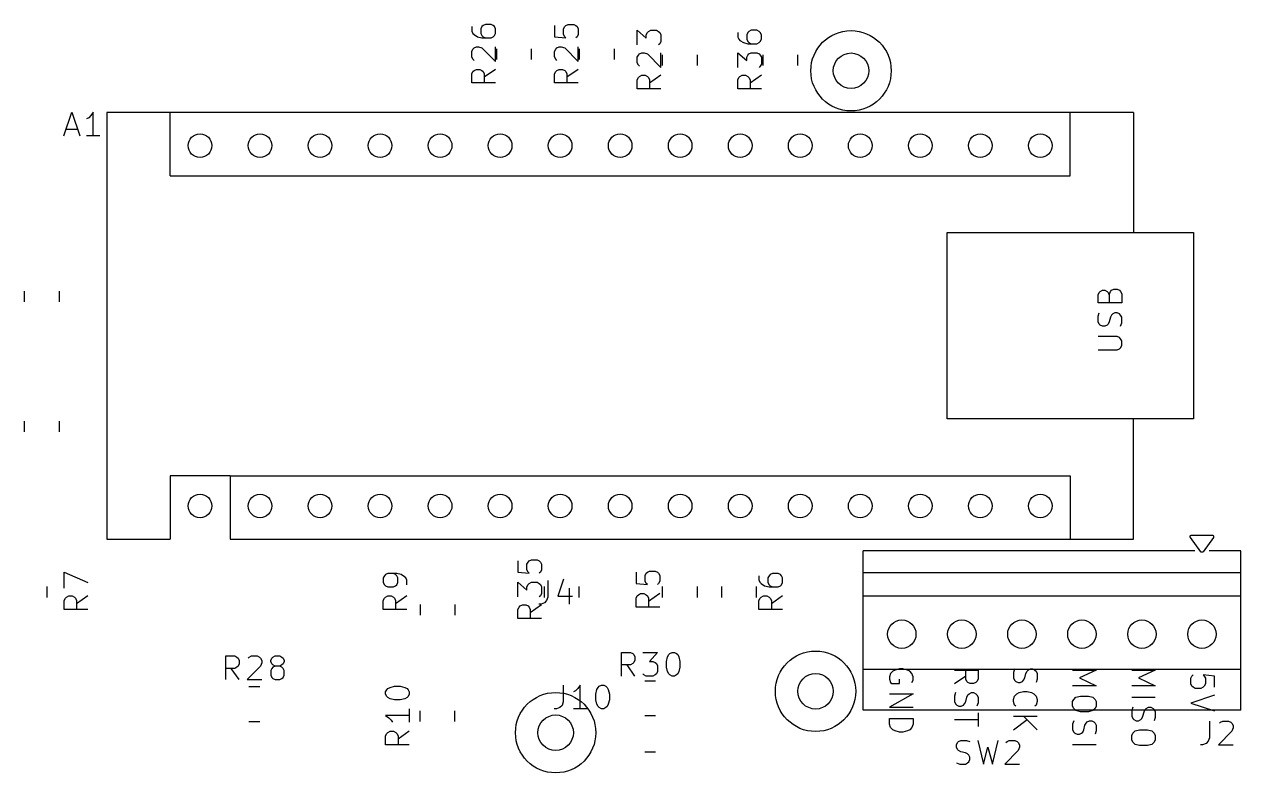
# Model space of a CAD drawing. Extents: x 112 to 236, y -130 to -74.
# Drawn here: x 183.8 to 235.2, y -105.9 to -74.5 of the extents above; entities that cross this region are included whole.
import ezdxf

# ---------------------------------------------------------------- set-up
doc = ezdxf.new("R2010")
doc.units = 0
doc.layers.add('LYELLOW', color=51, linetype='CONTINUOUS')

msp = doc.modelspace()

# ---------------------------------------------------------------- linework, layer by layer
at = {"layer": 'LYELLOW', "linetype": 'CONTINUOUS'}
for p, q in [((202.704819, -74.583333), (202.704819, -74.773809)), ((203.13339, -74.583333), (203.085771, -74.678571)), ((203.181009, -74.535714), (203.13339, -74.583333)), ((203.276247, -74.488095), (203.181009, -74.535714)), ((203.514342, -74.488095), (203.276247, -74.488095)), ((203.60958, -74.535714), (203.514342, -74.488095)), ((203.6572, -74.583333), (203.60958, -74.535714)), ((203.704819, -74.678571), (203.6572, -74.583333)), ((206.204819, -74.535716), (206.204819, -75.011906)), ((206.585771, -74.678573), (206.63339, -74.583335)), ((206.63339, -74.583335), (206.681009, -74.535716)), ((206.681009, -74.535716), (206.776247, -74.488097)), ((206.776247, -74.488097), (207.014342, -74.488097)), ((207.014342, -74.488097), (207.10958, -74.535716)), ((207.10958, -74.535716), (207.1572, -74.583335)), ((207.1572, -74.583335), (207.204819, -74.678573)), ((202.704819, -74.773809), (202.752438, -74.869047)), ((202.752438, -74.869047), (202.800057, -74.916666)), ((202.800057, -74.916666), (202.942914, -75.011904)), ((202.942914, -75.011904), (203.13339, -75.059523)), ((203.085771, -74.678571), (203.085771, -74.869047)), ((203.085771, -74.869047), (203.13339, -74.964285)), ((203.13339, -74.964285), (203.181009, -75.011904)), ((203.13339, -75.059523), (203.514342, -75.059523)), ((203.181009, -75.011904), (203.276247, -75.059523)), ((203.514342, -75.059523), (203.60958, -75.011904)), ((203.60958, -75.011904), (203.6572, -74.964285)), ((203.6572, -74.964285), (203.704819, -74.869047)), ((203.704819, -74.869047), (203.704819, -74.678571)), ((206.204819, -75.011906), (206.681009, -75.059525)), ((206.585771, -74.916668), (206.585771, -74.678573)), ((206.63339, -75.011906), (206.585771, -74.916668)), ((206.681009, -75.059525), (206.63339, -75.011906)), ((207.1572, -75.011906), (207.10958, -75.059525)), ((207.204819, -74.916668), (207.1572, -75.011906)), ((207.204819, -74.678573), (207.204819, -74.916668)), ((209.704819, -75.357142), (209.704819, -74.738095)), ((209.704819, -74.738095), (210.085771, -75.071428)), ((210.085771, -74.928571), (210.13339, -74.833333)), ((210.085771, -75.071428), (210.085771, -74.928571)), ((210.13339, -74.833333), (210.181009, -74.785714)), ((210.181009, -74.785714), (210.276247, -74.738095)), ((210.276247, -74.738095), (210.514342, -74.738095)), ((210.514342, -74.738095), (210.60958, -74.785714)), ((210.60958, -74.785714), (210.6572, -74.833333)), ((210.6572, -74.833333), (210.704819, -74.928571)), ((210.704819, -74.928571), (210.704819, -75.214285)), ((213.954819, -74.833333), (213.954819, -75.023809)), ((213.954819, -75.023809), (214.002438, -75.119047)), ((214.002438, -75.119047), (214.050057, -75.166666)), ((214.38339, -74.833333), (214.335771, -74.928571)), ((214.335771, -74.928571), (214.335771, -75.119047)), ((214.335771, -75.119047), (214.38339, -75.214285)), ((214.431009, -74.785714), (214.38339, -74.833333)), ((214.526247, -74.738095), (214.431009, -74.785714)), ((214.764342, -74.738095), (214.526247, -74.738095)), ((214.85958, -74.785714), (214.764342, -74.738095)), ((214.9072, -74.833333), (214.85958, -74.785714)), ((214.954819, -74.928571), (214.9072, -74.833333)), ((214.9072, -75.214285), (214.954819, -75.119047)), ((214.954819, -75.119047), (214.954819, -74.928571)), ((202.704819, -75.630952), (202.752438, -75.535714)), ((202.704819, -75.869047), (202.704819, -75.630952)), ((202.752438, -75.535714), (202.800057, -75.488095)), ((202.800057, -75.488095), (202.895295, -75.440476)), ((202.895295, -75.440476), (202.990533, -75.440476)), ((202.990533, -75.440476), (203.13339, -75.488095)), ((203.13339, -75.488095), (203.704819, -76.059523)), ((203.704819, -76.059523), (203.704819, -75.440476)), ((203.765001, -75.977064), (203.765, -75.522935)), ((205.235, -75.977065), (205.234999, -75.522936)), ((206.204819, -75.630954), (206.252438, -75.535716)), ((206.204819, -75.869049), (206.204819, -75.630954)), ((206.252438, -75.535716), (206.300057, -75.488097)), ((206.300057, -75.488097), (206.395295, -75.440478)), ((206.395295, -75.440478), (206.490533, -75.440478)), ((206.490533, -75.440478), (206.63339, -75.488097)), ((206.63339, -75.488097), (207.204819, -76.059525)), ((207.204819, -76.059525), (207.204819, -75.440478)), ((207.265001, -75.977064), (207.265, -75.522935)), ((208.735, -75.977065), (208.734999, -75.522936)), ((210.6572, -75.309523), (210.60958, -75.357142)), ((210.704819, -75.214285), (210.6572, -75.309523)), ((214.050057, -75.166666), (214.192914, -75.261904)), ((214.192914, -75.261904), (214.38339, -75.309523)), ((214.38339, -75.214285), (214.431009, -75.261904)), ((214.38339, -75.309523), (214.764342, -75.309523)), ((214.431009, -75.261904), (214.526247, -75.309523)), ((214.764342, -75.309523), (214.85958, -75.261904)), ((214.85958, -75.261904), (214.9072, -75.214285)), ((202.752438, -75.964285), (202.704819, -75.869047)), ((202.800057, -76.011904), (202.752438, -75.964285)), ((206.252438, -75.964287), (206.204819, -75.869049)), ((206.300057, -76.011906), (206.252438, -75.964287)), ((209.704819, -75.880952), (209.752438, -75.785714)), ((209.704819, -76.119047), (209.704819, -75.880952)), ((209.752438, -76.214285), (209.704819, -76.119047)), ((209.752438, -75.785714), (209.800057, -75.738095)), ((209.800057, -75.738095), (209.895295, -75.690476)), ((209.895295, -75.690476), (209.990533, -75.690476)), ((209.990533, -75.690476), (210.13339, -75.738095)), ((210.13339, -75.738095), (210.704819, -76.309523)), ((210.704819, -76.309523), (210.704819, -75.690476)), ((210.765001, -75.772936), (210.765, -76.227065)), ((212.235, -75.772935), (212.234999, -76.227064)), ((213.954819, -76.309523), (213.954819, -75.690476)), ((213.954819, -75.690476), (214.335771, -76.023809)), ((214.335771, -75.880952), (214.38339, -75.785714)), ((214.335771, -76.023809), (214.335771, -75.880952)), ((214.38339, -75.785714), (214.431009, -75.738095)), ((214.431009, -75.738095), (214.526247, -75.690476)), ((214.526247, -75.690476), (214.764342, -75.690476)), ((214.764342, -75.690476), (214.85958, -75.738095)), ((214.85958, -75.738095), (214.9072, -75.785714)), ((214.9072, -75.785714), (214.954819, -75.880952)), ((214.954819, -76.166666), (214.9072, -76.261904)), ((214.954819, -75.880952), (214.954819, -76.166666)), ((215.015001, -75.772936), (215.015, -76.227065)), ((216.485, -75.772935), (216.484999, -76.227064)), ((202.704819, -76.583333), (202.752438, -76.488095)), ((202.704819, -76.964285), (202.704819, -76.583333)), ((202.752438, -76.488095), (202.800057, -76.440476)), ((202.800057, -76.440476), (202.895295, -76.392857)), ((202.895295, -76.392857), (203.038152, -76.392857)), ((203.038152, -76.392857), (203.13339, -76.440476)), ((203.13339, -76.440476), (203.181009, -76.488095)), ((203.181009, -76.488095), (203.228628, -76.583333)), ((203.704819, -76.392857), (203.228628, -76.72619)), ((203.228628, -76.583333), (203.228628, -76.964285)), ((206.204819, -76.583335), (206.252438, -76.488097)), ((206.204819, -76.964287), (206.204819, -76.583335)), ((206.252438, -76.488097), (206.300057, -76.440478)), ((206.300057, -76.440478), (206.395295, -76.392859)), ((206.395295, -76.392859), (206.538152, -76.392859)), ((206.538152, -76.392859), (206.63339, -76.440478)), ((206.63339, -76.440478), (206.681009, -76.488097)), ((206.681009, -76.488097), (206.728628, -76.583335)), ((207.204819, -76.392859), (206.728628, -76.726192)), ((206.728628, -76.583335), (206.728628, -76.964287)), ((209.800057, -76.261904), (209.752438, -76.214285)), ((209.752438, -76.738095), (209.800057, -76.690476)), ((209.800057, -76.690476), (209.895295, -76.642857)), ((209.895295, -76.642857), (210.038152, -76.642857)), ((210.038152, -76.642857), (210.13339, -76.690476)), ((210.13339, -76.690476), (210.181009, -76.738095)), ((210.704819, -76.642857), (210.228628, -76.97619)), ((214.002438, -76.738095), (214.050057, -76.690476)), ((214.050057, -76.690476), (214.145295, -76.642857)), ((214.145295, -76.642857), (214.288152, -76.642857)), ((214.288152, -76.642857), (214.38339, -76.690476)), ((214.38339, -76.690476), (214.431009, -76.738095)), ((214.954819, -76.642857), (214.478628, -76.97619)), ((214.9072, -76.261904), (214.85958, -76.309523)), ((203.704819, -76.964285), (202.704819, -76.964285)), ((207.204819, -76.964287), (206.204819, -76.964287)), ((209.704819, -76.833333), (209.752438, -76.738095)), ((209.704819, -77.214285), (209.704819, -76.833333)), ((210.181009, -76.738095), (210.228628, -76.833333)), ((210.228628, -76.833333), (210.228628, -77.214285)), ((213.954819, -76.833333), (214.002438, -76.738095)), ((213.954819, -77.214285), (213.954819, -76.833333)), ((214.431009, -76.738095), (214.478628, -76.833333)), ((214.478628, -76.833333), (214.478628, -77.214285)), ((210.704819, -77.214285), (209.704819, -77.214285)), ((214.954819, -77.214285), (213.954819, -77.214285)), ((185.440476, -79.204819), (185.773809, -78.204819)), ((185.773809, -78.204819), (186.107142, -79.204819)), ((186.678571, -78.204819), (186.583333, -78.347676)), ((186.678571, -79.204819), (186.678571, -78.204819)), ((230.700003, -78.22), (187.260002, -78.220001)), ((187.260002, -78.220001), (187.260011, -96.260004)), ((189.930002, -80.890001), (189.930001, -78.220001)), ((228.030002, -80.890001), (228.030004, -78.219999)), ((230.700003, -78.22), (230.700007, -83.300001)), ((186.488095, -78.442914), (186.392857, -78.490533)), ((186.583333, -78.347676), (186.488095, -78.442914)), ((185.535714, -78.919104), (186.011904, -78.919104)), ((186.964285, -79.204819), (186.392857, -79.204819)), ((189.930002, -80.890001), (228.030002, -80.890001)), ((222.820002, -83.300001), (233.24, -83.300002)), ((222.820004, -91.180003), (222.820002, -83.300001)), ((233.24, -83.300002), (233.240002, -91.180001)), ((183.765001, -85.772936), (183.765, -86.227065)), ((185.235, -85.772935), (185.234999, -86.227064)), ((229.204819, -85.928571), (229.252438, -85.833333)), ((229.204819, -86.261904), (229.204819, -85.928571)), ((229.252438, -85.833333), (229.300057, -85.785714)), ((229.300057, -85.785714), (229.395295, -85.738095)), ((229.395295, -85.738095), (229.490533, -85.738095)), ((229.490533, -85.738095), (229.585771, -85.785714)), ((229.585771, -85.785714), (229.63339, -85.833333)), ((229.63339, -85.833333), (229.681009, -85.928571)), ((229.681009, -85.928571), (229.728628, -85.785714)), ((229.681009, -85.928571), (229.681009, -86.261904)), ((229.728628, -85.785714), (229.776247, -85.738095)), ((229.776247, -85.738095), (229.871485, -85.690476)), ((229.871485, -85.690476), (230.014342, -85.690476)), ((230.014342, -85.690476), (230.10958, -85.738095)), ((230.10958, -85.738095), (230.1572, -85.785714)), ((230.1572, -85.785714), (230.204819, -85.880952)), ((230.204819, -85.880952), (230.204819, -86.261904)), ((230.204819, -86.261904), (229.204819, -86.261904)), ((229.204819, -86.833333), (229.252438, -86.690476)), ((229.204819, -87.071428), (229.204819, -86.833333)), ((229.728628, -86.880952), (229.681009, -87.071428)), ((229.776247, -86.785714), (229.728628, -86.880952)), ((229.823866, -86.738095), (229.776247, -86.785714)), ((229.919104, -86.690476), (229.823866, -86.738095)), ((230.014342, -86.690476), (229.919104, -86.690476)), ((230.10958, -86.738095), (230.014342, -86.690476)), ((230.1572, -86.785714), (230.10958, -86.738095)), ((230.204819, -86.880952), (230.1572, -86.785714)), ((230.204819, -87.119047), (230.204819, -86.880952)), ((229.252438, -87.166666), (229.204819, -87.071428)), ((229.300057, -87.214285), (229.252438, -87.166666)), ((229.395295, -87.261904), (229.300057, -87.214285)), ((229.490533, -87.261904), (229.395295, -87.261904)), ((229.585771, -87.214285), (229.490533, -87.261904)), ((229.63339, -87.166666), (229.585771, -87.214285)), ((229.681009, -87.071428), (229.63339, -87.166666)), ((230.1572, -87.261904), (230.204819, -87.119047)), ((230.014342, -87.690476), (229.204819, -87.690476)), ((230.10958, -87.738095), (230.014342, -87.690476)), ((230.1572, -87.785714), (230.10958, -87.738095)), ((230.204819, -87.880952), (230.1572, -87.785714)), ((230.204819, -88.071428), (230.204819, -87.880952)), ((229.204819, -88.261904), (230.014342, -88.261904)), ((230.014342, -88.261904), (230.10958, -88.214285)), ((230.10958, -88.214285), (230.1572, -88.166666)), ((230.1572, -88.166666), (230.204819, -88.071428)), ((183.765001, -91.272936), (183.765, -91.727065)), ((185.235, -91.272935), (185.234999, -91.727064)), ((233.240002, -91.180001), (222.820004, -91.180003)), ((230.700003, -96.260003), (230.700004, -91.180002)), ((189.930002, -93.590001), (189.930001, -96.260001)), ((192.470002, -93.590001), (189.930002, -93.590001)), ((192.470002, -93.590001), (192.470003, -96.26)), ((192.470002, -93.590001), (228.030001, -93.590006)), ((228.030001, -93.590006), (228.030002, -96.260001)), ((233.101609, -96.166311), (233.104566, -96.148045)), ((233.104566, -96.172783), (233.101609, -96.166311)), ((233.104566, -96.129543), (233.10814, -96.125968)), ((233.104566, -96.148045), (233.104566, -96.129543)), ((233.104566, -96.175465), (233.104566, -96.172783)), ((233.106821, -96.17772), (233.104566, -96.175465)), ((233.111337, -96.187604), (233.106821, -96.17772)), ((233.10814, -96.125968), (233.108948, -96.120978)), ((233.108948, -96.120978), (233.123956, -96.110152)), ((233.551337, -96.797604), (233.111337, -96.187604)), ((233.123956, -96.110152), (233.137038, -96.097071)), ((233.137038, -96.097071), (233.144016, -96.095682)), ((233.144016, -96.095682), (233.146192, -96.094114)), ((233.146192, -96.094114), (233.149341, -96.094623)), ((233.149341, -96.094623), (233.159999, -96.092504)), ((233.159999, -96.092504), (234.039992, -96.092497)), ((234.088654, -96.187597), (233.648661, -96.797604)), ((234.039992, -96.092497), (234.050649, -96.094616)), ((234.050649, -96.094616), (234.053798, -96.094107)), ((234.053798, -96.094107), (234.055972, -96.095675)), ((234.055972, -96.095675), (234.062953, -96.097064)), ((234.062953, -96.097064), (234.076036, -96.110147)), ((234.076036, -96.110147), (234.091042, -96.120971)), ((234.093168, -96.177714), (234.088654, -96.187597)), ((234.091042, -96.120971), (234.091849, -96.12596)), ((234.091849, -96.12596), (234.095425, -96.129536)), ((234.095425, -96.175458), (234.093168, -96.177714)), ((234.095425, -96.129536), (234.095425, -96.14804)), ((234.095425, -96.14804), (234.098382, -96.166303)), ((234.098382, -96.166303), (234.095425, -96.172775)), ((234.095425, -96.172775), (234.095425, -96.175458)), ((187.260011, -96.260004), (189.930001, -96.260001)), ((192.470003, -96.26), (230.700003, -96.260003)), ((219.259999, -103.502504), (219.260001, -96.762504)), ((233.3, -96.762503), (219.260001, -96.762504)), ((235.239999, -96.762504), (233.899997, -96.762505)), ((235.239997, -103.502505), (235.239999, -96.762504)), ((204.654819, -97.185714), (204.654819, -97.661904)), ((205.035771, -97.328571), (205.08339, -97.233333)), ((205.08339, -97.233333), (205.131009, -97.185714)), ((205.131009, -97.185714), (205.226247, -97.138095)), ((205.226247, -97.138095), (205.464342, -97.138095)), ((205.464342, -97.138095), (205.55958, -97.185714)), ((205.55958, -97.185714), (205.6072, -97.233333)), ((205.6072, -97.233333), (205.654819, -97.328571)), ((233.568473, -96.813554), (233.551337, -96.797604)), ((233.5782, -96.815129), (233.568473, -96.813554)), ((233.586193, -96.820894), (233.5782, -96.815129)), ((233.599999, -96.818658), (233.586193, -96.820894)), ((233.613805, -96.820894), (233.599999, -96.818658)), ((233.621797, -96.815129), (233.613805, -96.820894)), ((233.631525, -96.813554), (233.621797, -96.815129)), ((233.648661, -96.797604), (233.631525, -96.813554)), ((185.454819, -98.333332), (185.454819, -97.666666)), ((185.454819, -97.666666), (186.454819, -98.095237)), ((199.050057, -97.761904), (199.002438, -97.809523)), ((199.145295, -97.714285), (199.050057, -97.761904)), ((199.526247, -97.714285), (199.145295, -97.714285)), ((199.478628, -97.761904), (199.38339, -97.714285)), ((199.526247, -97.809523), (199.478628, -97.761904)), ((199.716723, -97.761904), (199.526247, -97.714285)), ((199.85958, -97.857142), (199.716723, -97.761904)), ((204.654819, -97.661904), (205.131009, -97.709523)), ((205.035771, -97.566666), (205.035771, -97.328571)), ((205.08339, -97.661904), (205.035771, -97.566666)), ((205.131009, -97.709523), (205.08339, -97.661904)), ((205.6072, -97.661904), (205.55958, -97.709523)), ((205.654819, -97.566666), (205.6072, -97.661904)), ((205.654819, -97.328571), (205.654819, -97.566666)), ((209.654819, -97.661904), (209.654819, -98.138094)), ((210.035771, -97.804761), (210.08339, -97.709523)), ((210.08339, -97.709523), (210.131009, -97.661904)), ((210.131009, -97.661904), (210.226247, -97.614285)), ((210.226247, -97.614285), (210.464342, -97.614285)), ((210.464342, -97.614285), (210.55958, -97.661904)), ((210.55958, -97.661904), (210.6072, -97.709523)), ((210.6072, -97.709523), (210.654819, -97.804761)), ((215.331009, -97.761901), (215.28339, -97.80952)), ((215.426247, -97.714282), (215.331009, -97.761901)), ((215.664342, -97.714282), (215.426247, -97.714282)), ((215.75958, -97.761901), (215.664342, -97.714282)), ((215.8072, -97.80952), (215.75958, -97.761901)), ((235.239996, -97.682503), (219.259998, -97.682502)), ((184.735, -98.727065), (184.734999, -98.272936)), ((199.002438, -97.809523), (198.954819, -97.904761)), ((198.954819, -97.904761), (198.954819, -98.095237)), ((198.954819, -98.095237), (199.002438, -98.190475)), ((199.002438, -98.190475), (199.050057, -98.238094)), ((199.050057, -98.238094), (199.145295, -98.285713)), ((199.145295, -98.285713), (199.38339, -98.285713)), ((199.38339, -98.285713), (199.478628, -98.238094)), ((199.478628, -98.238094), (199.526247, -98.190475)), ((199.573866, -97.904761), (199.526247, -97.809523)), ((199.526247, -98.190475), (199.573866, -98.095237)), ((199.573866, -98.095237), (199.573866, -97.904761)), ((199.9072, -97.904761), (199.85958, -97.857142)), ((199.954819, -97.999999), (199.9072, -97.904761)), ((199.954819, -98.190475), (199.954819, -97.999999)), ((204.654819, -98.709523), (204.654819, -98.090476)), ((204.654819, -98.090476), (205.035771, -98.423809)), ((205.035771, -98.280952), (205.08339, -98.185714)), ((205.035771, -98.423809), (205.035771, -98.280952)), ((205.08339, -98.185714), (205.131009, -98.138095)), ((205.131009, -98.138095), (205.226247, -98.090476)), ((205.226247, -98.090476), (205.464342, -98.090476)), ((205.464342, -98.090476), (205.55958, -98.138095)), ((205.55958, -98.138095), (205.6072, -98.185714)), ((205.6072, -98.185714), (205.654819, -98.280952)), ((205.654819, -98.280952), (205.654819, -98.566666)), ((205.765001, -98.272936), (205.765, -98.727065)), ((205.916666, -98.007419), (205.916666, -98.721704)), ((206.583333, -97.9598), (206.345238, -98.674085)), ((207.235, -98.272935), (207.234999, -98.727064)), ((209.654819, -98.138094), (210.131009, -98.185713)), ((210.035771, -98.042856), (210.035771, -97.804761)), ((210.08339, -98.138094), (210.035771, -98.042856)), ((210.131009, -98.185713), (210.08339, -98.138094)), ((210.6072, -98.138094), (210.55958, -98.185713)), ((210.654819, -98.042856), (210.6072, -98.138094)), ((210.654819, -97.804761), (210.654819, -98.042856)), ((210.765001, -98.272936), (210.765, -98.727065)), ((212.235, -98.272935), (212.234999, -98.727064)), ((213.265001, -98.272936), (213.265, -98.727065)), ((214.735, -98.272935), (214.734999, -98.727064)), ((214.854819, -97.80952), (214.854819, -97.999996)), ((214.854819, -97.999996), (214.902438, -98.095234)), ((214.902438, -98.095234), (214.950057, -98.142853)), ((214.950057, -98.142853), (215.092914, -98.238091)), ((215.092914, -98.238091), (215.28339, -98.28571)), ((215.28339, -97.80952), (215.235771, -97.904758)), ((215.235771, -97.904758), (215.235771, -98.095234)), ((215.235771, -98.095234), (215.28339, -98.190472)), ((215.28339, -98.190472), (215.331009, -98.238091)), ((215.28339, -98.28571), (215.664342, -98.28571)), ((215.331009, -98.238091), (215.426247, -98.28571)), ((215.664342, -98.28571), (215.75958, -98.238091)), ((215.75958, -98.238091), (215.8072, -98.190472)), ((215.854819, -97.904758), (215.8072, -97.80952)), ((215.8072, -98.190472), (215.854819, -98.095234)), ((215.854819, -98.095234), (215.854819, -97.904758)), ((185.454819, -98.857142), (185.502438, -98.761904)), ((185.502438, -98.761904), (185.550057, -98.714285)), ((185.550057, -98.714285), (185.645295, -98.666666)), ((185.645295, -98.666666), (185.788152, -98.666666)), ((185.788152, -98.666666), (185.88339, -98.714285)), ((185.88339, -98.714285), (185.931009, -98.761904)), ((185.931009, -98.761904), (185.978628, -98.857142)), ((186.454819, -98.666666), (185.978628, -98.999999)), ((198.954819, -98.857142), (199.002438, -98.761904)), ((199.002438, -98.761904), (199.050057, -98.714285)), ((199.050057, -98.714285), (199.145295, -98.666666)), ((199.145295, -98.666666), (199.288152, -98.666666)), ((199.288152, -98.666666), (199.38339, -98.714285)), ((199.38339, -98.714285), (199.431009, -98.761904)), ((199.431009, -98.761904), (199.478628, -98.857142)), ((199.954819, -98.666666), (199.478628, -98.999999)), ((205.6072, -98.661904), (205.55958, -98.709523)), ((205.654819, -98.566666), (205.6072, -98.661904)), ((205.916666, -98.721704), (205.869047, -98.864561)), ((206.345238, -98.674085), (206.964285, -98.674085)), ((206.821428, -98.340752), (206.821428, -99.007419)), ((209.654819, -98.757142), (209.702438, -98.661904)), ((209.654819, -99.138094), (209.654819, -98.757142)), ((209.702438, -98.661904), (209.750057, -98.614285)), ((209.750057, -98.614285), (209.845295, -98.566666)), ((209.845295, -98.566666), (209.988152, -98.566666)), ((209.988152, -98.566666), (210.08339, -98.614285)), ((210.08339, -98.614285), (210.131009, -98.661904)), ((210.131009, -98.661904), (210.178628, -98.757142)), ((210.654819, -98.566666), (210.178628, -98.899999)), ((210.178628, -98.757142), (210.178628, -99.138094)), ((214.854819, -98.857139), (214.902438, -98.761901)), ((214.902438, -98.761901), (214.950057, -98.714282)), ((214.950057, -98.714282), (215.045295, -98.666663)), ((215.045295, -98.666663), (215.188152, -98.666663)), ((215.188152, -98.666663), (215.28339, -98.714282)), ((215.28339, -98.714282), (215.331009, -98.761901)), ((215.331009, -98.761901), (215.378628, -98.857139)), ((215.854819, -98.666663), (215.378628, -98.999996)), ((235.239997, -98.682503), (219.259997, -98.682504)), ((185.454819, -99.238094), (185.454819, -98.857142)), ((186.454819, -99.238094), (185.454819, -99.238094)), ((185.978628, -98.857142), (185.978628, -99.238094)), ((198.954819, -99.238094), (198.954819, -98.857142)), ((199.954819, -99.238094), (198.954819, -99.238094)), ((199.478628, -98.857142), (199.478628, -99.238094)), ((200.515001, -99.022936), (200.515, -99.477065)), ((201.985, -99.022935), (201.984999, -99.477064)), ((204.654819, -99.233333), (204.702438, -99.138095)), ((204.654819, -99.614285), (204.654819, -99.233333)), ((204.702438, -99.138095), (204.750057, -99.090476)), ((204.750057, -99.090476), (204.845295, -99.042857)), ((204.845295, -99.042857), (204.988152, -99.042857)), ((204.988152, -99.042857), (205.08339, -99.090476)), ((205.08339, -99.090476), (205.131009, -99.138095)), ((205.131009, -99.138095), (205.178628, -99.233333)), ((205.654819, -99.042857), (205.178628, -99.37619)), ((205.178628, -99.233333), (205.178628, -99.614285)), ((205.630952, -99.007419), (205.535714, -99.007419)), ((205.773809, -98.9598), (205.630952, -99.007419)), ((205.869047, -98.864561), (205.773809, -98.9598)), ((210.654819, -99.138094), (209.654819, -99.138094)), ((214.854819, -99.238091), (214.854819, -98.857139)), ((215.854819, -99.238091), (214.854819, -99.238091)), ((215.378628, -98.857139), (215.378628, -99.238091)), ((205.654819, -99.614285), (204.654819, -99.614285)), ((192.285714, -102.204819), (192.285714, -101.204819)), ((192.285714, -101.204819), (192.666666, -101.204819)), ((192.666666, -101.204819), (192.761904, -101.252438)), ((192.761904, -101.252438), (192.809523, -101.300057)), ((192.809523, -101.300057), (192.857142, -101.395295)), ((192.857142, -101.395295), (192.857142, -101.538152)), ((193.238095, -101.300057), (193.285714, -101.252438)), ((193.285714, -101.252438), (193.380952, -101.204819)), ((193.380952, -101.204819), (193.619047, -101.204819)), ((193.619047, -101.204819), (193.714285, -101.252438)), ((193.714285, -101.252438), (193.761904, -101.300057)), ((193.761904, -101.300057), (193.809523, -101.395295)), ((193.809523, -101.395295), (193.809523, -101.490533)), ((194.190476, -101.395295), (194.238095, -101.300057)), ((194.190476, -101.442914), (194.190476, -101.395295)), ((194.238095, -101.300057), (194.285714, -101.252438)), ((194.285714, -101.252438), (194.380952, -101.204819)), ((194.380952, -101.204819), (194.571428, -101.204819)), ((194.571428, -101.204819), (194.666666, -101.252438)), ((194.666666, -101.252438), (194.714285, -101.300057)), ((194.714285, -101.300057), (194.761904, -101.395295)), ((194.761904, -101.395295), (194.761904, -101.442914)), ((209.035714, -102.054819), (209.035714, -101.054819)), ((209.035714, -101.054819), (209.416666, -101.054819)), ((209.416666, -101.054819), (209.511904, -101.102438)), ((209.511904, -101.102438), (209.559523, -101.150057)), ((209.559523, -101.150057), (209.607142, -101.245295)), ((209.607142, -101.388152), (209.559523, -101.48339)), ((209.607142, -101.245295), (209.607142, -101.388152)), ((209.940476, -101.054819), (210.559523, -101.054819)), ((210.559523, -101.054819), (210.22619, -101.435771)), ((210.940476, -101.435771), (210.988095, -101.245295)), ((210.988095, -101.245295), (211.035714, -101.150057)), ((211.035714, -101.150057), (211.083333, -101.102438)), ((211.083333, -101.102438), (211.178571, -101.054819)), ((211.178571, -101.054819), (211.273809, -101.054819)), ((211.273809, -101.054819), (211.369047, -101.102438)), ((211.369047, -101.102438), (211.416666, -101.150057)), ((211.416666, -101.150057), (211.464285, -101.245295)), ((211.464285, -101.245295), (211.511904, -101.435771)), ((192.666666, -101.728628), (192.285714, -101.728628)), ((192.857142, -102.204819), (192.523809, -101.728628)), ((192.761904, -101.681009), (192.666666, -101.728628)), ((192.809523, -101.63339), (192.761904, -101.681009)), ((192.857142, -101.538152), (192.809523, -101.63339)), ((193.761904, -101.63339), (193.190476, -102.204819)), ((193.809523, -101.490533), (193.761904, -101.63339)), ((194.238095, -101.538152), (194.190476, -101.442914)), ((194.238095, -101.728628), (194.190476, -101.823866)), ((194.190476, -101.823866), (194.190476, -102.014342)), ((194.285714, -101.585771), (194.238095, -101.538152)), ((194.285714, -101.681009), (194.238095, -101.728628)), ((194.380952, -101.63339), (194.285714, -101.585771)), ((194.380952, -101.63339), (194.285714, -101.681009)), ((194.571428, -101.63339), (194.380952, -101.63339)), ((194.666666, -101.585771), (194.571428, -101.63339)), ((194.666666, -101.681009), (194.571428, -101.63339)), ((194.714285, -101.538152), (194.666666, -101.585771)), ((194.714285, -101.728628), (194.666666, -101.681009)), ((194.761904, -101.442914), (194.714285, -101.538152)), ((194.761904, -101.823866), (194.714285, -101.728628)), ((194.761904, -102.014342), (194.761904, -101.823866)), ((209.416666, -101.578628), (209.035714, -101.578628)), ((209.607142, -102.054819), (209.273809, -101.578628)), ((209.511904, -101.531009), (209.416666, -101.578628)), ((209.559523, -101.48339), (209.511904, -101.531009)), ((210.22619, -101.435771), (210.369047, -101.435771)), ((210.369047, -101.435771), (210.464285, -101.48339)), ((210.464285, -101.48339), (210.511904, -101.531009)), ((210.511904, -101.531009), (210.559523, -101.626247)), ((210.559523, -101.864342), (210.511904, -101.95958)), ((210.559523, -101.626247), (210.559523, -101.864342)), ((210.940476, -101.673866), (210.940476, -101.435771)), ((210.988095, -101.864342), (210.940476, -101.673866)), ((211.035714, -101.95958), (210.988095, -101.864342)), ((211.464285, -101.864342), (211.416666, -101.95958)), ((211.511904, -101.673866), (211.464285, -101.864342)), ((211.511904, -101.435771), (211.511904, -101.673866)), ((235.240001, -101.782507), (219.259999, -101.782504)), ((220.520438, -101.851503), (220.4252, -101.946741)), ((220.615676, -101.803884), (220.520438, -101.851503)), ((220.806152, -101.756265), (220.615676, -101.803884)), ((220.949009, -101.756265), (220.806152, -101.756265)), ((221.139485, -101.803884), (220.949009, -101.756265)), ((221.234723, -101.851503), (221.139485, -101.803884)), ((221.329961, -101.946741), (221.234723, -101.851503)), ((223.12758, -101.803884), (224.12758, -101.803884)), ((223.603771, -102.184836), (223.603771, -101.803884)), ((224.12758, -101.803884), (224.12758, -102.184836)), ((225.6752, -101.756265), (225.62758, -101.899122)), ((225.62758, -101.899122), (225.62758, -102.137217)), ((226.15139, -101.946741), (226.199009, -101.851503)), ((226.199009, -101.851503), (226.246628, -101.803884)), ((226.246628, -101.803884), (226.341866, -101.756265)), ((226.341866, -101.756265), (226.437104, -101.756265)), ((226.437104, -101.756265), (226.532342, -101.803884)), ((226.532342, -101.803884), (226.579961, -101.851503)), ((226.579961, -101.851503), (226.62758, -101.946741)), ((228.12758, -101.803884), (229.12758, -101.803884)), ((229.12758, -101.803884), (228.413295, -102.137217)), ((230.62758, -101.803884), (231.62758, -101.803884)), ((231.62758, -101.803884), (230.913295, -102.137217)), ((193.190476, -102.204819), (193.809523, -102.204819)), ((194.190476, -102.014342), (194.238095, -102.10958)), ((194.238095, -102.10958), (194.285714, -102.1572)), ((194.285714, -102.1572), (194.380952, -102.204819)), ((194.380952, -102.204819), (194.571428, -102.204819)), ((194.571428, -102.204819), (194.666666, -102.1572)), ((194.666666, -102.1572), (194.714285, -102.10958)), ((194.714285, -102.10958), (194.761904, -102.014342)), ((209.988095, -102.0072), (209.940476, -101.95958)), ((210.083333, -102.054819), (209.988095, -102.0072)), ((210.477065, -102.265001), (210.022935, -102.265001)), ((210.369047, -102.054819), (210.083333, -102.054819)), ((210.464285, -102.0072), (210.369047, -102.054819)), ((210.511904, -101.95958), (210.464285, -102.0072)), ((211.083333, -102.0072), (211.035714, -101.95958)), ((211.178571, -102.054819), (211.083333, -102.0072)), ((211.273809, -102.054819), (211.178571, -102.054819)), ((211.369047, -102.0072), (211.273809, -102.054819)), ((211.416666, -101.95958), (211.369047, -102.0072)), ((220.4252, -101.946741), (220.37758, -102.089598)), ((220.37758, -102.089598), (220.37758, -102.184836)), ((220.37758, -102.184836), (220.4252, -102.327693)), ((220.4252, -102.327693), (220.472819, -102.375312)), ((220.472819, -102.375312), (220.806152, -102.375312)), ((220.806152, -102.375312), (220.806152, -102.184836)), ((221.37758, -102.089598), (221.329961, -101.946741)), ((221.329961, -102.327693), (221.37758, -102.232455)), ((221.37758, -102.232455), (221.37758, -102.089598)), ((223.12758, -102.375312), (223.603771, -102.041979)), ((223.65139, -102.280074), (223.603771, -102.184836)), ((223.699009, -102.327693), (223.65139, -102.280074)), ((223.794247, -102.375312), (223.699009, -102.327693)), ((223.937104, -102.375312), (223.794247, -102.375312)), ((224.032342, -102.327693), (223.937104, -102.375312)), ((224.079961, -102.280074), (224.032342, -102.327693)), ((224.12758, -102.184836), (224.079961, -102.280074)), ((225.62758, -102.137217), (225.6752, -102.232455)), ((225.6752, -102.232455), (225.722819, -102.280074)), ((225.722819, -102.280074), (225.818057, -102.327693)), ((225.818057, -102.327693), (225.913295, -102.327693)), ((225.913295, -102.327693), (226.008533, -102.280074)), ((226.008533, -102.280074), (226.056152, -102.232455)), ((226.056152, -102.232455), (226.103771, -102.137217)), ((226.103771, -102.137217), (226.15139, -101.946741)), ((226.62758, -102.184836), (226.579961, -102.327693)), ((226.62758, -101.946741), (226.62758, -102.184836)), ((228.413295, -102.137217), (229.12758, -102.47055)), ((230.913295, -102.137217), (231.62758, -102.47055)), ((233.12758, -102.149122), (233.1752, -102.053884)), ((233.12758, -102.387217), (233.12758, -102.149122)), ((233.1752, -102.482455), (233.12758, -102.387217)), ((233.1752, -102.053884), (233.222819, -102.006265)), ((234.12758, -102.053884), (233.65139, -102.006265)), ((233.65139, -102.006265), (233.699009, -102.053884)), ((233.699009, -102.053884), (233.746628, -102.149122)), ((233.746628, -102.387217), (233.699009, -102.482455)), ((233.746628, -102.149122), (233.746628, -102.387217)), ((234.12758, -102.530074), (234.12758, -102.053884)), ((193.727065, -102.515001), (193.272935, -102.515001)), ((199.054819, -102.726192), (199.102438, -102.630954)), ((199.054819, -102.82143), (199.054819, -102.726192)), ((199.102438, -102.916668), (199.054819, -102.82143)), ((199.102438, -102.630954), (199.150057, -102.583335)), ((199.150057, -102.964287), (199.102438, -102.916668)), ((199.150057, -102.583335), (199.245295, -102.535716)), ((199.245295, -102.535716), (199.435771, -102.488097)), ((199.435771, -102.488097), (199.673866, -102.488097)), ((199.673866, -102.488097), (199.864342, -102.535716)), ((199.864342, -102.535716), (199.95958, -102.583335)), ((199.95958, -102.583335), (200.0072, -102.630954)), ((200.0072, -102.916668), (199.95958, -102.964287)), ((200.0072, -102.630954), (200.054819, -102.726192)), ((200.054819, -102.82143), (200.0072, -102.916668)), ((200.054819, -102.726192), (200.054819, -102.82143)), ((206.570476, -102.437419), (206.570476, -103.151704)), ((207.094286, -102.675514), (206.999048, -102.723133)), ((207.189524, -102.580276), (207.094286, -102.675514)), ((207.284762, -102.437419), (207.189524, -102.580276)), ((207.284762, -103.437419), (207.284762, -102.437419)), ((207.951429, -102.818371), (207.999048, -102.627895)), ((207.951429, -103.056466), (207.951429, -102.818371)), ((207.999048, -102.627895), (208.046667, -102.532657)), ((208.046667, -102.532657), (208.094286, -102.485038)), ((208.094286, -102.485038), (208.189524, -102.437419)), ((208.189524, -102.437419), (208.284762, -102.437419)), ((208.284762, -102.437419), (208.38, -102.485038)), ((208.38, -102.485038), (208.427619, -102.532657)), ((208.427619, -102.532657), (208.475238, -102.627895)), ((208.475238, -102.627895), (208.522857, -102.818371)), ((208.522857, -102.818371), (208.522857, -103.056466)), ((220.37758, -102.803884), (221.37758, -102.803884)), ((221.37758, -102.803884), (220.37758, -103.375312)), ((223.1752, -102.756265), (223.12758, -102.899122)), ((223.12758, -102.899122), (223.12758, -103.137217)), ((223.603771, -103.137217), (223.65139, -102.946741)), ((223.65139, -102.946741), (223.699009, -102.851503)), ((223.699009, -102.851503), (223.746628, -102.803884)), ((223.746628, -102.803884), (223.841866, -102.756265)), ((223.841866, -102.756265), (223.937104, -102.756265)), ((223.937104, -102.756265), (224.032342, -102.803884)), ((224.032342, -102.803884), (224.079961, -102.851503)), ((224.079961, -102.851503), (224.12758, -102.946741)), ((224.12758, -102.946741), (224.12758, -103.184836)), ((225.62758, -103.041979), (225.6752, -102.899122)), ((225.6752, -102.899122), (225.770438, -102.803884)), ((225.770438, -102.803884), (225.865676, -102.756265)), ((225.865676, -102.756265), (226.056152, -102.708646)), ((226.056152, -102.708646), (226.199009, -102.708646)), ((226.199009, -102.708646), (226.389485, -102.756265)), ((226.389485, -102.756265), (226.484723, -102.803884)), ((226.484723, -102.803884), (226.579961, -102.899122)), ((226.579961, -102.899122), (226.62758, -103.041979)), ((229.12758, -102.47055), (228.12758, -102.47055)), ((228.1752, -103.041979), (228.270438, -102.946741)), ((228.270438, -102.946741), (228.460914, -102.899122)), ((228.460914, -102.899122), (228.794247, -102.899122)), ((228.794247, -102.899122), (228.984723, -102.946741)), ((228.984723, -102.946741), (229.079961, -103.041979)), ((231.62758, -102.47055), (230.62758, -102.47055)), ((230.62758, -102.946741), (231.62758, -102.946741)), ((234.12758, -102.863408), (233.12758, -103.196741)), ((233.222819, -102.530074), (233.1752, -102.482455)), ((233.318057, -102.577693), (233.222819, -102.530074)), ((233.556152, -102.577693), (233.318057, -102.577693)), ((233.65139, -102.530074), (233.556152, -102.577693)), ((233.699009, -102.482455), (233.65139, -102.530074)), ((199.245295, -103.011906), (199.150057, -102.964287)), ((199.435771, -103.059525), (199.245295, -103.011906)), ((199.673866, -103.059525), (199.435771, -103.059525)), ((199.864342, -103.011906), (199.673866, -103.059525)), ((199.95958, -102.964287), (199.864342, -103.011906)), ((200.054819, -103.440478), (200.054819, -104.011906)), ((206.284762, -103.437419), (206.189524, -103.437419)), ((206.427619, -103.3898), (206.284762, -103.437419)), ((206.522857, -103.294561), (206.427619, -103.3898)), ((206.570476, -103.151704), (206.522857, -103.294561)), ((207.570476, -103.437419), (206.999048, -103.437419)), ((207.999048, -103.246942), (207.951429, -103.056466)), ((208.046667, -103.34218), (207.999048, -103.246942)), ((208.094286, -103.3898), (208.046667, -103.34218)), ((208.189524, -103.437419), (208.094286, -103.3898)), ((208.284762, -103.437419), (208.189524, -103.437419)), ((208.38, -103.3898), (208.284762, -103.437419)), ((208.427619, -103.34218), (208.38, -103.3898)), ((208.475238, -103.246942), (208.427619, -103.34218)), ((208.522857, -103.056466), (208.475238, -103.246942)), ((220.37758, -103.375312), (221.37758, -103.375312)), ((223.12758, -103.137217), (223.1752, -103.232455)), ((223.1752, -103.232455), (223.222819, -103.280074)), ((223.222819, -103.280074), (223.318057, -103.327693)), ((223.318057, -103.327693), (223.413295, -103.327693)), ((223.413295, -103.327693), (223.508533, -103.280074)), ((223.508533, -103.280074), (223.556152, -103.232455)), ((223.556152, -103.232455), (223.603771, -103.137217)), ((224.12758, -103.184836), (224.079961, -103.327693)), ((225.62758, -103.137217), (225.62758, -103.041979)), ((225.6752, -103.280074), (225.62758, -103.137217)), ((225.722819, -103.327693), (225.6752, -103.280074)), ((226.579961, -103.280074), (226.532342, -103.327693)), ((226.62758, -103.137217), (226.579961, -103.280074)), ((226.62758, -103.041979), (226.62758, -103.137217)), ((228.12758, -103.137217), (228.1752, -103.041979)), ((228.12758, -103.327693), (228.12758, -103.137217)), ((228.1752, -103.422931), (228.12758, -103.327693)), ((228.270438, -103.518169), (228.1752, -103.422931)), ((229.079961, -103.422931), (228.984723, -103.518169)), ((229.079961, -103.041979), (229.12758, -103.137217)), ((229.12758, -103.327693), (229.079961, -103.422931)), ((229.12758, -103.137217), (229.12758, -103.327693)), ((230.6752, -103.375312), (230.62758, -103.518169)), ((231.199009, -103.47055), (231.246628, -103.422931)), ((231.246628, -103.422931), (231.341866, -103.375312)), ((231.341866, -103.375312), (231.437104, -103.375312)), ((231.437104, -103.375312), (231.532342, -103.422931)), ((231.532342, -103.422931), (231.579961, -103.47055)), ((233.12758, -103.196741), (234.12758, -103.530074)), ((200.054819, -103.726192), (199.054819, -103.726192)), ((199.054819, -103.726192), (199.197676, -103.82143)), ((199.197676, -103.82143), (199.292914, -103.916668)), ((199.292914, -103.916668), (199.340533, -104.011906)), ((200.515001, -103.977064), (200.515, -103.522935)), ((201.985, -103.977065), (201.984999, -103.522936)), ((210.477065, -103.734999), (210.022935, -103.734999)), ((235.239997, -103.502505), (219.259999, -103.502504)), ((220.37758, -103.851503), (221.37758, -103.851503)), ((220.37758, -104.089598), (220.37758, -103.851503)), ((221.37758, -103.851503), (221.37758, -104.089598)), ((223.12758, -103.899122), (224.12758, -103.899122)), ((224.12758, -103.613408), (224.12758, -104.184836)), ((225.62758, -103.756265), (226.62758, -103.756265)), ((225.62758, -104.327693), (226.199009, -103.899122)), ((226.62758, -104.327693), (226.056152, -103.756265)), ((228.1752, -103.946741), (228.12758, -104.089598)), ((228.460914, -103.565788), (228.270438, -103.518169)), ((228.794247, -103.565788), (228.460914, -103.565788)), ((228.746628, -103.99436), (228.841866, -103.946741)), ((228.984723, -103.518169), (228.794247, -103.565788)), ((228.841866, -103.946741), (228.937104, -103.946741)), ((228.937104, -103.946741), (229.032342, -103.99436)), ((230.62758, -103.518169), (230.62758, -103.756264)), ((230.62758, -103.756264), (230.6752, -103.851502)), ((230.6752, -103.851502), (230.722819, -103.899121)), ((230.722819, -103.899121), (230.818057, -103.94674)), ((230.818057, -103.94674), (230.913295, -103.94674)), ((230.913295, -103.94674), (231.008533, -103.899121)), ((231.008533, -103.899121), (231.056152, -103.851502)), ((231.056152, -103.851502), (231.103771, -103.756264)), ((231.103771, -103.756264), (231.15139, -103.565788)), ((231.15139, -103.565788), (231.199009, -103.47055)), ((231.579961, -103.47055), (231.62758, -103.565788)), ((231.62758, -103.803883), (231.579961, -103.94674)), ((231.62758, -103.565788), (231.62758, -103.803883)), ((233.916666, -103.957328), (233.916666, -104.671613)), ((234.392857, -104.004947), (234.488095, -103.957328)), ((234.488095, -103.957328), (234.72619, -103.957328)), ((234.72619, -103.957328), (234.821428, -104.004947)), ((193.727065, -103.984999), (193.272935, -103.984999)), ((199.054819, -104.583335), (199.102438, -104.488097)), ((199.102438, -104.488097), (199.150057, -104.440478)), ((199.150057, -104.440478), (199.245295, -104.392859)), ((199.245295, -104.392859), (199.388152, -104.392859)), ((199.388152, -104.392859), (199.48339, -104.440478)), ((199.48339, -104.440478), (199.531009, -104.488097)), ((199.531009, -104.488097), (199.578628, -104.583335)), ((200.054819, -104.392859), (199.578628, -104.726192)), ((220.4252, -104.232455), (220.37758, -104.089598)), ((220.520438, -104.327693), (220.4252, -104.232455)), ((220.615676, -104.375312), (220.520438, -104.327693)), ((220.806152, -104.422931), (220.615676, -104.375312)), ((220.949009, -104.422931), (220.806152, -104.422931)), ((221.139485, -104.375312), (220.949009, -104.422931)), ((221.234723, -104.327693), (221.139485, -104.375312)), ((221.329961, -104.232455), (221.234723, -104.327693)), ((221.37758, -104.089598), (221.329961, -104.232455)), ((228.12758, -104.089598), (228.12758, -104.327693)), ((228.12758, -104.327693), (228.1752, -104.422931)), ((228.1752, -104.422931), (228.222819, -104.47055)), ((228.222819, -104.47055), (228.318057, -104.518169)), ((228.413295, -104.518169), (228.508533, -104.47055)), ((228.508533, -104.47055), (228.556152, -104.422931)), ((228.556152, -104.422931), (228.603771, -104.327693)), ((228.603771, -104.327693), (228.65139, -104.137217)), ((228.65139, -104.137217), (228.699009, -104.041979)), ((228.699009, -104.041979), (228.746628, -103.99436)), ((229.032342, -103.99436), (229.079961, -104.041979)), ((229.079961, -104.041979), (229.12758, -104.137217)), ((229.12758, -104.375312), (229.079961, -104.518169)), ((229.12758, -104.137217), (229.12758, -104.375312)), ((230.62758, -104.565788), (230.6752, -104.47055)), ((230.6752, -104.47055), (230.770438, -104.375312)), ((230.770438, -104.375312), (230.960914, -104.327693)), ((230.960914, -104.327693), (231.294247, -104.327693)), ((231.294247, -104.327693), (231.484723, -104.375312)), ((231.484723, -104.375312), (231.579961, -104.47055)), ((231.579961, -104.47055), (231.62758, -104.565788)), ((234.869047, -104.385899), (234.297619, -104.957328)), ((234.345238, -104.052566), (234.392857, -104.004947)), ((234.821428, -104.004947), (234.869047, -104.052566)), ((234.869047, -104.052566), (234.916666, -104.147804)), ((234.916666, -104.243042), (234.869047, -104.385899)), ((234.916666, -104.147804), (234.916666, -104.243042)), ((199.054819, -104.964287), (199.054819, -104.583335)), ((200.054819, -104.964287), (199.054819, -104.964287)), ((199.578628, -104.583335), (199.578628, -104.964287)), ((223.209167, -104.967795), (223.256786, -104.872557)), ((223.209167, -105.063033), (223.209167, -104.967795)), ((223.256786, -104.872557), (223.304405, -104.824938)), ((223.304405, -104.824938), (223.399643, -104.777319)), ((223.399643, -104.777319), (223.637738, -104.777319)), ((223.637738, -104.777319), (223.780595, -104.824938)), ((224.113929, -104.777319), (224.352024, -105.777319)), ((224.732976, -105.777319), (224.971072, -104.777319)), ((225.304405, -104.872557), (225.352024, -104.824938)), ((225.352024, -104.824938), (225.447262, -104.777319)), ((225.447262, -104.777319), (225.685357, -104.777319)), ((225.685357, -104.777319), (225.780595, -104.824938)), ((225.780595, -104.824938), (225.828214, -104.872557)), ((225.828214, -104.872557), (225.875833, -104.967795)), ((225.875833, -104.967795), (225.875833, -105.063033)), ((228.12758, -104.946741), (229.12758, -104.946741)), ((228.318057, -104.518169), (228.413295, -104.518169)), ((230.62758, -104.756264), (230.62758, -104.565788)), ((230.6752, -104.851502), (230.62758, -104.756264)), ((230.770438, -104.94674), (230.6752, -104.851502)), ((230.960914, -104.994359), (230.770438, -104.94674)), ((231.294247, -104.994359), (230.960914, -104.994359)), ((231.484723, -104.94674), (231.294247, -104.994359)), ((231.579961, -104.851502), (231.484723, -104.94674)), ((231.62758, -104.756264), (231.579961, -104.851502)), ((231.62758, -104.565788), (231.62758, -104.756264)), ((233.630952, -104.957328), (233.535714, -104.957328)), ((233.773809, -104.909709), (233.630952, -104.957328)), ((233.869047, -104.81447), (233.773809, -104.909709)), ((233.916666, -104.671613), (233.869047, -104.81447)), ((234.297619, -104.957328), (234.916666, -104.957328)), ((210.022936, -105.265), (210.477064, -105.265)), ((223.256786, -105.158271), (223.209167, -105.063033)), ((223.304405, -105.20589), (223.256786, -105.158271)), ((223.399643, -105.253509), (223.304405, -105.20589)), ((223.590119, -105.301128), (223.399643, -105.253509)), ((223.685357, -105.348747), (223.590119, -105.301128)), ((223.732976, -105.396366), (223.685357, -105.348747)), ((223.780595, -105.491604), (223.732976, -105.396366)), ((223.780595, -105.586842), (223.780595, -105.491604)), ((224.352024, -105.777319), (224.5425, -105.063033)), ((224.5425, -105.063033), (224.732976, -105.777319)), ((225.828214, -105.20589), (225.256786, -105.777319)), ((225.875833, -105.063033), (225.828214, -105.20589)), ((223.209167, -105.7297), (223.352024, -105.777319)), ((223.352024, -105.777319), (223.590119, -105.777319)), ((223.590119, -105.777319), (223.685357, -105.7297)), ((223.685357, -105.7297), (223.732976, -105.68208)), ((223.732976, -105.68208), (223.780595, -105.586842)), ((225.256786, -105.777319), (225.875833, -105.777319))]:
    msp.add_line(p, q, dxfattribs=at)
at = {"layer": 'LYELLOW'}
for centre, radius in [((218.75, -76.45), 1.7), ((218.75, -76.45), 0.75), ((191.200002, -79.620001), 0.5), ((193.740002, -79.620001), 0.5), ((196.280003, -79.620003), 0.5), ((198.820002, -79.620003), 0.5), ((201.360003, -79.620001), 0.5), ((203.900001, -79.619999), 0.5), ((206.439999, -79.620003), 0.5), ((208.980001, -79.620002), 0.5), ((211.520002, -79.620001), 0.5), ((214.060002, -79.619998), 0.5), ((216.600002, -79.620001), 0.5), ((219.140005, -79.619999), 0.5), ((221.680002, -79.620001), 0.5), ((224.219998, -79.619997), 0.5), ((226.759996, -79.620001), 0.5), ((191.200002, -94.860001), 0.5), ((193.740002, -94.860001), 0.5), ((196.280001, -94.859996), 0.5), ((198.820002, -94.860001), 0.5), ((201.360002, -94.860002), 0.5), ((203.900003, -94.859996), 0.5), ((206.440002, -94.860001), 0.5), ((208.980004, -94.859999), 0.5), ((211.520007, -94.860002), 0.5), ((214.060002, -94.860007), 0.5), ((216.600002, -94.860001), 0.5), ((219.140002, -94.860001), 0.5), ((221.680003, -94.860003), 0.5), ((224.220003, -94.860001), 0.5), ((226.760002, -94.860001), 0.5), ((220.899998, -100.282509), 0.6), ((223.439999, -100.282503), 0.6), ((225.979999, -100.282504), 0.6), ((228.52, -100.282509), 0.6), ((231.059999, -100.282504), 0.6), ((233.599999, -100.282504), 0.6), ((217.25, -102.7), 1.7), ((217.25, -102.7), 0.75), ((206.25, -104.45), 1.7), ((206.25, -104.45), 0.75)]:
    msp.add_circle(centre, radius, dxfattribs=at)

doc.saveas('drawing.dxf')
